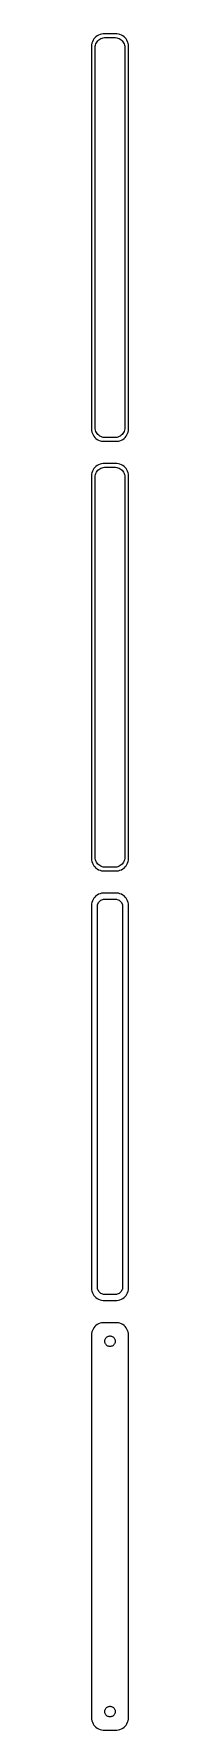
# Model space of a CAD drawing. Header units: metres. Extents: x -8 to 8, y 614 to 1300.
import ezdxf

# ---------------------------------------------------------------- set-up
doc = ezdxf.new("R2010")
doc.units = ezdxf.units.M

msp = doc.modelspace()

# ---------------------------------------------------------------- linework, layer by layer
for p, q in [((-6.54507, 1298.44), (-6.88153, 1297.91)), ((-6.14484, 1298.92), (-6.54507, 1298.44)), ((-5.68712, 1299.35), (-6.14484, 1298.92)), ((-5.17912, 1299.72), (-5.68712, 1299.35)), ((-4.62889, 1300.02), (-5.17912, 1299.72)), ((-4.04507, 1300.26), (-4.62889, 1300.02)), ((-4.1433, 1298.38), (-3.70311, 1298.62)), ((-3.4369, 1300.41), (-4.04507, 1300.26)), ((-3.70311, 1298.62), (-3.23605, 1298.8)), ((-2.81395, 1300.49), (-3.4369, 1300.41)), ((-3.23605, 1298.8), (-2.74951, 1298.93)), ((2.81395, 1300.49), (-2.81395, 1300.49)), ((-2.74951, 1298.93), (-2.25116, 1298.99)), ((-2.25116, 1298.99), (2.25116, 1298.99)), ((2.25116, 1298.99), (2.74951, 1298.93)), ((2.74951, 1298.93), (3.23605, 1298.8)), ((3.4369, 1300.41), (2.81395, 1300.49)), ((3.23605, 1298.8), (3.70311, 1298.62)), ((4.04507, 1300.26), (3.4369, 1300.41)), ((3.70311, 1298.62), (4.1433, 1298.38)), ((4.62889, 1300.02), (4.04507, 1300.26)), ((5.17912, 1299.72), (4.62889, 1300.02)), ((5.68712, 1299.35), (5.17912, 1299.72)), ((6.14484, 1298.92), (5.68712, 1299.35)), ((6.54507, 1298.44), (6.14484, 1298.92)), ((6.88153, 1297.91), (6.54507, 1298.44)), ((-7.46057, 1296.13), (-7.5, 1295.5)), ((-7.5, 1295.5), (-7.5, 1140.5)), ((-7.34291, 1296.74), (-7.46057, 1296.13)), ((-7.14888, 1297.34), (-7.34291, 1296.74)), ((-6.88153, 1297.91), (-7.14888, 1297.34)), ((-6, 1295), (-5.96844, 1295.5)), ((-6, 1141), (-6, 1295)), ((-5.96844, 1295.5), (-5.87433, 1295.99)), ((-5.87433, 1295.99), (-5.7191, 1296.47)), ((-5.7191, 1296.47), (-5.50522, 1296.93)), ((-5.50522, 1296.93), (-5.23605, 1297.35)), ((-5.23605, 1297.35), (-4.91586, 1297.74)), ((-4.91586, 1297.74), (-4.54968, 1298.08)), ((-4.54968, 1298.08), (-4.1433, 1298.38)), ((4.1433, 1298.38), (4.54968, 1298.08)), ((4.54968, 1298.08), (4.91586, 1297.74)), ((4.91586, 1297.74), (5.23605, 1297.35)), ((5.23605, 1297.35), (5.50522, 1296.93)), ((5.50522, 1296.93), (5.7191, 1296.47)), ((5.7191, 1296.47), (5.87433, 1295.99)), ((5.87433, 1295.99), (5.96844, 1295.5)), ((5.96844, 1295.5), (6, 1295)), ((6, 1295), (6, 1141)), ((7.14888, 1297.34), (6.88153, 1297.91)), ((7.34291, 1296.74), (7.14888, 1297.34)), ((7.46057, 1296.13), (7.34291, 1296.74)), ((7.5, 1295.5), (7.46057, 1296.13)), ((7.5, 1140.5), (7.5, 1295.5)), ((-7.5, 1140.5), (-7.46057, 1139.87)), ((-5.96844, 1140.5), (-6, 1141)), ((-5.87433, 1140.01), (-5.96844, 1140.5)), ((5.96844, 1140.5), (5.87433, 1140.01)), ((6, 1141), (5.96844, 1140.5)), ((7.46057, 1139.87), (7.5, 1140.5)), ((-7.46057, 1139.87), (-7.34291, 1139.26)), ((-7.34291, 1139.26), (-7.14888, 1138.66)), ((-7.14888, 1138.66), (-6.88153, 1138.09)), ((-6.88153, 1138.09), (-6.54507, 1137.56)), ((-6.54507, 1137.56), (-6.14484, 1137.08)), ((-6.14484, 1137.08), (-5.68712, 1136.65)), ((-5.7191, 1139.53), (-5.87433, 1140.01)), ((-5.50522, 1139.07), (-5.7191, 1139.53)), ((-5.68712, 1136.65), (-5.17912, 1136.28)), ((-5.23605, 1138.65), (-5.50522, 1139.07)), ((-4.91586, 1138.26), (-5.23605, 1138.65)), ((-5.17912, 1136.28), (-4.62889, 1135.98)), ((-4.54968, 1137.92), (-4.91586, 1138.26)), ((-4.62889, 1135.98), (-4.04507, 1135.74)), ((-4.1433, 1137.62), (-4.54968, 1137.92)), ((-3.70311, 1137.38), (-4.1433, 1137.62)), ((-4.04507, 1135.74), (-3.4369, 1135.59)), ((-3.23605, 1137.2), (-3.70311, 1137.38)), ((-3.4369, 1135.59), (-2.81395, 1135.51)), ((-2.74951, 1137.07), (-3.23605, 1137.2)), ((-2.81395, 1135.51), (2.81395, 1135.51)), ((-2.25116, 1137.01), (-2.74951, 1137.07)), ((2.25116, 1137.01), (-2.25116, 1137.01)), ((2.74951, 1137.07), (2.25116, 1137.01)), ((3.23605, 1137.2), (2.74951, 1137.07)), ((2.81395, 1135.51), (3.4369, 1135.59)), ((3.70311, 1137.38), (3.23605, 1137.2)), ((3.4369, 1135.59), (4.04507, 1135.74)), ((4.1433, 1137.62), (3.70311, 1137.38)), ((4.04507, 1135.74), (4.62889, 1135.98)), ((4.54968, 1137.92), (4.1433, 1137.62)), ((4.91586, 1138.26), (4.54968, 1137.92)), ((4.62889, 1135.98), (5.17912, 1136.28)), ((5.23605, 1138.65), (4.91586, 1138.26)), ((5.17912, 1136.28), (5.68712, 1136.65)), ((5.50522, 1139.07), (5.23605, 1138.65)), ((5.7191, 1139.53), (5.50522, 1139.07)), ((5.68712, 1136.65), (6.14484, 1137.08)), ((5.87433, 1140.01), (5.7191, 1139.53)), ((6.14484, 1137.08), (6.54507, 1137.56)), ((6.54507, 1137.56), (6.88153, 1138.09)), ((6.88153, 1138.09), (7.14888, 1138.66)), ((7.14888, 1138.66), (7.34291, 1139.26)), ((7.34291, 1139.26), (7.46057, 1139.87)), ((-7.46057, 1122.13), (-7.5, 1121.5)), ((-7.5, 1121.5), (-7.5, 966.5)), ((-7.34291, 1122.74), (-7.46057, 1122.13)), ((-7.14888, 1123.34), (-7.34291, 1122.74)), ((-6.88153, 1123.91), (-7.14888, 1123.34)), ((-6.54507, 1124.44), (-6.88153, 1123.91)), ((-6.14484, 1124.92), (-6.54507, 1124.44)), ((-5.68712, 1125.35), (-6.14484, 1124.92)), ((-6, 1121), (-5.96844, 1121.5)), ((-6, 967), (-6, 1121)), ((-5.96844, 1121.5), (-5.87433, 1121.99)), ((-5.87433, 1121.99), (-5.7191, 1122.47)), ((-5.7191, 1122.47), (-5.50522, 1122.93)), ((-5.17912, 1125.72), (-5.68712, 1125.35)), ((-5.50522, 1122.93), (-5.23605, 1123.35)), ((-5.23605, 1123.35), (-4.91586, 1123.74)), ((-4.62889, 1126.02), (-5.17912, 1125.72)), ((-4.91586, 1123.74), (-4.54968, 1124.08)), ((-4.04507, 1126.26), (-4.62889, 1126.02)), ((-4.54968, 1124.08), (-4.1433, 1124.38)), ((-4.1433, 1124.38), (-3.70311, 1124.62)), ((-3.4369, 1126.41), (-4.04507, 1126.26)), ((-3.70311, 1124.62), (-3.23605, 1124.8)), ((-2.81395, 1126.49), (-3.4369, 1126.41)), ((-3.23605, 1124.8), (-2.74951, 1124.93)), ((2.81395, 1126.49), (-2.81395, 1126.49)), ((-2.74951, 1124.93), (-2.25116, 1124.99)), ((-2.25116, 1124.99), (2.25116, 1124.99)), ((2.25116, 1124.99), (2.74951, 1124.93)), ((2.74951, 1124.93), (3.23605, 1124.8)), ((3.4369, 1126.41), (2.81395, 1126.49)), ((3.23605, 1124.8), (3.70311, 1124.62)), ((4.04507, 1126.26), (3.4369, 1126.41)), ((3.70311, 1124.62), (4.1433, 1124.38)), ((4.62889, 1126.02), (4.04507, 1126.26)), ((4.1433, 1124.38), (4.54968, 1124.08)), ((4.54968, 1124.08), (4.91586, 1123.74)), ((5.17912, 1125.72), (4.62889, 1126.02)), ((4.91586, 1123.74), (5.23605, 1123.35)), ((5.68712, 1125.35), (5.17912, 1125.72)), ((5.23605, 1123.35), (5.50522, 1122.93)), ((5.50522, 1122.93), (5.7191, 1122.47)), ((6.14484, 1124.92), (5.68712, 1125.35)), ((5.7191, 1122.47), (5.87433, 1121.99)), ((5.87433, 1121.99), (5.96844, 1121.5)), ((5.96844, 1121.5), (6, 1121)), ((6, 1121), (6, 967)), ((6.54507, 1124.44), (6.14484, 1124.92)), ((6.88153, 1123.91), (6.54507, 1124.44)), ((7.14888, 1123.34), (6.88153, 1123.91)), ((7.34291, 1122.74), (7.14888, 1123.34)), ((7.46057, 1122.13), (7.34291, 1122.74)), ((7.5, 1121.5), (7.46057, 1122.13)), ((7.5, 966.5), (7.5, 1121.5)), ((-7.5, 966.5), (-7.46057, 965.873)), ((-7.46057, 965.873), (-7.34291, 965.257)), ((-7.34291, 965.257), (-7.14888, 964.659)), ((-7.14888, 964.659), (-6.88153, 964.091)), ((-6.88153, 964.091), (-6.54507, 963.561)), ((-6.54507, 963.561), (-6.14484, 963.077)), ((-6.14484, 963.077), (-5.68712, 962.647)), ((-5.96844, 966.499), (-6, 967)), ((-5.87433, 966.005), (-5.96844, 966.499)), ((-5.7191, 965.528), (-5.87433, 966.005)), ((-5.50522, 965.073), (-5.7191, 965.528)), ((-5.68712, 962.647), (-5.17912, 962.278)), ((-5.23605, 964.649), (-5.50522, 965.073)), ((-4.91586, 964.262), (-5.23605, 964.649)), ((-5.17912, 962.278), (-4.62889, 961.976)), ((-4.54968, 963.918), (-4.91586, 964.262)), ((-4.62889, 961.976), (-4.04507, 961.745)), ((-4.1433, 963.623), (-4.54968, 963.918)), ((-3.70311, 963.381), (-4.1433, 963.623)), ((-3.23605, 963.196), (-3.70311, 963.381)), ((-2.74951, 963.071), (-3.23605, 963.196)), ((-2.25116, 963.008), (-2.74951, 963.071)), ((2.25116, 963.008), (-2.25116, 963.008)), ((2.74951, 963.071), (2.25116, 963.008)), ((3.23605, 963.196), (2.74951, 963.071)), ((3.70311, 963.381), (3.23605, 963.196)), ((4.1433, 963.623), (3.70311, 963.381)), ((4.04507, 961.745), (4.62889, 961.976)), ((4.54968, 963.918), (4.1433, 963.623)), ((4.91586, 964.262), (4.54968, 963.918)), ((4.62889, 961.976), (5.17912, 962.278)), ((5.23605, 964.649), (4.91586, 964.262)), ((5.17912, 962.278), (5.68712, 962.647)), ((5.50522, 965.073), (5.23605, 964.649)), ((5.7191, 965.528), (5.50522, 965.073)), ((5.68712, 962.647), (6.14484, 963.077)), ((5.87433, 966.005), (5.7191, 965.528)), ((5.96844, 966.499), (5.87433, 966.005)), ((6, 967), (5.96844, 966.499)), ((6.14484, 963.077), (6.54507, 963.561)), ((6.54507, 963.561), (6.88153, 964.091)), ((6.88153, 964.091), (7.14888, 964.659)), ((7.14888, 964.659), (7.34291, 965.257)), ((7.34291, 965.257), (7.46057, 965.873)), ((7.46057, 965.873), (7.5, 966.5)), ((-4.04507, 961.745), (-3.4369, 961.589)), ((-3.4369, 961.589), (-2.81395, 961.51)), ((-2.81395, 961.51), (2.81395, 961.51)), ((2.81395, 961.51), (3.4369, 961.589)), ((3.4369, 961.589), (4.04507, 961.745)), ((-7.46057, 948.127), (-7.5, 947.5)), ((-7.34291, 948.743), (-7.46057, 948.127)), ((-7.14888, 949.341), (-7.34291, 948.743)), ((-6.88153, 949.909), (-7.14888, 949.341)), ((-6.54507, 950.439), (-6.88153, 949.909)), ((-6.14484, 950.923), (-6.54507, 950.439)), ((-5.68712, 951.353), (-6.14484, 950.923)), ((-5.17912, 951.722), (-5.68712, 951.353)), ((-4.62889, 952.024), (-5.17912, 951.722)), ((-5.01512, 947.774), (-4.89432, 948.146)), ((-4.89432, 948.146), (-4.72786, 948.5)), ((-4.72786, 948.5), (-4.5184, 948.83)), ((-4.04507, 952.255), (-4.62889, 952.024)), ((-4.5184, 948.83), (-4.26921, 949.131)), ((-4.26921, 949.131), (-3.98424, 949.399)), ((-3.4369, 952.411), (-4.04507, 952.255)), ((-3.98424, 949.399), (-3.66798, 949.628)), ((-3.66798, 949.628), (-3.32541, 949.817)), ((-2.81395, 952.49), (-3.4369, 952.411)), ((-3.32541, 949.817), (-2.96194, 949.961)), ((-2.96194, 949.961), (-2.5833, 950.058)), ((2.81395, 952.49), (-2.81395, 952.49)), ((-2.5833, 950.058), (-2.19545, 950.107)), ((-2.19545, 950.107), (2.19545, 950.107)), ((2.19545, 950.107), (2.5833, 950.058)), ((2.5833, 950.058), (2.96194, 949.961)), ((3.4369, 952.411), (2.81395, 952.49)), ((2.96194, 949.961), (3.32541, 949.817)), ((3.32541, 949.817), (3.66798, 949.628)), ((4.04507, 952.255), (3.4369, 952.411)), ((3.66798, 949.628), (3.98424, 949.399)), ((3.98424, 949.399), (4.26921, 949.131)), ((4.62889, 952.024), (4.04507, 952.255)), ((4.26921, 949.131), (4.5184, 948.83)), ((4.5184, 948.83), (4.72786, 948.5)), ((5.17912, 951.722), (4.62889, 952.024)), ((4.72786, 948.5), (4.89432, 948.146)), ((4.89432, 948.146), (5.01512, 947.774)), ((5.68712, 951.353), (5.17912, 951.722)), ((6.14484, 950.923), (5.68712, 951.353)), ((6.54507, 950.439), (6.14484, 950.923)), ((6.88153, 949.909), (6.54507, 950.439)), ((7.14888, 949.341), (6.88153, 949.909)), ((7.34291, 948.743), (7.14888, 949.341)), ((7.46057, 948.127), (7.34291, 948.743)), ((7.5, 947.5), (7.46057, 948.127)), ((-7.5, 947.5), (-7.5, 792.5)), ((-5.11292, 947), (-5.08836, 947.39)), ((-5.11292, 793), (-5.11292, 947)), ((-5.08836, 947.39), (-5.01512, 947.774)), ((5.01512, 947.774), (5.08836, 947.39)), ((5.08836, 947.39), (5.11292, 947)), ((5.11292, 947), (5.11292, 793)), ((7.5, 792.5), (7.5, 947.5)), ((-7.5, 792.5), (-7.46057, 791.873)), ((-7.46057, 791.873), (-7.34291, 791.257)), ((-7.34291, 791.257), (-7.14888, 790.659)), ((-7.14888, 790.659), (-6.88153, 790.091)), ((-6.88153, 790.091), (-6.54507, 789.561)), ((-5.08836, 792.61), (-5.11292, 793)), ((-5.01512, 792.226), (-5.08836, 792.61)), ((-4.89432, 791.854), (-5.01512, 792.226)), ((-4.72786, 791.5), (-4.89432, 791.854)), ((-4.5184, 791.17), (-4.72786, 791.5)), ((-4.26921, 790.869), (-4.5184, 791.17)), ((-3.98424, 790.601), (-4.26921, 790.869)), ((-3.66798, 790.372), (-3.98424, 790.601)), ((-3.32541, 790.183), (-3.66798, 790.372)), ((-2.96194, 790.039), (-3.32541, 790.183)), ((-2.5833, 789.942), (-2.96194, 790.039)), ((2.96194, 790.039), (2.5833, 789.942)), ((3.32541, 790.183), (2.96194, 790.039)), ((3.66798, 790.372), (3.32541, 790.183)), ((3.98424, 790.601), (3.66798, 790.372)), ((4.26921, 790.869), (3.98424, 790.601)), ((4.5184, 791.17), (4.26921, 790.869)), ((4.72786, 791.5), (4.5184, 791.17)), ((4.89432, 791.854), (4.72786, 791.5)), ((5.01512, 792.226), (4.89432, 791.854)), ((5.08836, 792.61), (5.01512, 792.226)), ((5.11292, 793), (5.08836, 792.61)), ((6.54507, 789.561), (6.88153, 790.091)), ((6.88153, 790.091), (7.14888, 790.659)), ((7.14888, 790.659), (7.34291, 791.257)), ((7.34291, 791.257), (7.46057, 791.873)), ((7.46057, 791.873), (7.5, 792.5)), ((-6.54507, 789.561), (-6.14484, 789.077)), ((-6.14484, 789.077), (-5.68712, 788.647)), ((-5.68712, 788.647), (-5.17912, 788.278)), ((-5.17912, 788.278), (-4.62889, 787.976)), ((-4.62889, 787.976), (-4.04507, 787.745)), ((-4.04507, 787.745), (-3.4369, 787.589)), ((-3.4369, 787.589), (-2.81395, 787.51)), ((-2.81395, 787.51), (2.81395, 787.51)), ((-2.19545, 789.893), (-2.5833, 789.942)), ((2.19545, 789.893), (-2.19545, 789.893)), ((2.5833, 789.942), (2.19545, 789.893)), ((2.81395, 787.51), (3.4369, 787.589)), ((3.4369, 787.589), (4.04507, 787.745)), ((4.04507, 787.745), (4.62889, 787.976)), ((4.62889, 787.976), (5.17912, 788.278)), ((5.17912, 788.278), (5.68712, 788.647)), ((5.68712, 788.647), (6.14484, 789.077)), ((6.14484, 789.077), (6.54507, 789.561)), ((-6.54507, 776.439), (-6.88153, 775.909)), ((-6.14484, 776.923), (-6.54507, 776.439)), ((-5.68712, 777.353), (-6.14484, 776.923)), ((-5.17912, 777.722), (-5.68712, 777.353)), ((-4.62889, 778.024), (-5.17912, 777.722)), ((-4.04507, 778.255), (-4.62889, 778.024)), ((-3.4369, 778.411), (-4.04507, 778.255)), ((-2.81395, 778.49), (-3.4369, 778.411)), ((2.81395, 778.49), (-2.81395, 778.49)), ((3.4369, 778.411), (2.81395, 778.49)), ((4.04507, 778.255), (3.4369, 778.411)), ((4.62889, 778.024), (4.04507, 778.255)), ((5.17912, 777.722), (4.62889, 778.024)), ((5.68712, 777.353), (5.17912, 777.722)), ((6.14484, 776.923), (5.68712, 777.353)), ((6.54507, 776.439), (6.14484, 776.923)), ((6.88153, 775.909), (6.54507, 776.439)), ((-7.46057, 774.127), (-7.5, 773.5)), ((-7.5, 773.5), (-7.5, 618.5)), ((-7.34291, 774.743), (-7.46057, 774.127)), ((-7.14888, 775.341), (-7.34291, 774.743)), ((-6.88153, 775.909), (-7.14888, 775.341)), ((-2.13528, 771), (-2.11845, 771.268)), ((-2.11845, 770.732), (-2.13528, 771)), ((-2.11845, 771.268), (-2.06821, 771.531)), ((-2.06821, 770.469), (-2.11845, 770.732)), ((-2.06821, 771.531), (-1.98534, 771.786)), ((-1.98534, 770.214), (-2.06821, 770.469)), ((-1.98534, 771.786), (-1.87117, 772.029)), ((-1.87117, 769.971), (-1.98534, 770.214)), ((-1.87117, 772.029), (-1.72748, 772.255)), ((-1.72748, 769.745), (-1.87117, 769.971)), ((-1.72748, 772.255), (-1.55655, 772.462)), ((-1.55655, 769.538), (-1.72748, 769.745)), ((-1.55655, 772.462), (-1.36108, 772.645)), ((-1.36108, 769.355), (-1.55655, 769.538)), ((-1.36108, 772.645), (-1.14413, 772.803)), ((-1.14413, 772.803), (-0.909149, 772.932)), ((-0.909149, 772.932), (-0.659836, 773.031)), ((-0.659836, 773.031), (-0.400101, 773.097)), ((-0.400101, 773.097), (-0.134064, 773.131)), ((-0.134064, 773.131), (0.134064, 773.131)), ((0.134064, 773.131), (0.400101, 773.097)), ((0.400101, 773.097), (0.659836, 773.031)), ((0.659836, 773.031), (0.909149, 772.932)), ((0.909149, 772.932), (1.14413, 772.803)), ((1.14413, 772.803), (1.36108, 772.645)), ((1.36108, 772.645), (1.55655, 772.462)), ((1.55655, 769.538), (1.36108, 769.355)), ((1.55655, 772.462), (1.72748, 772.255)), ((1.72748, 769.745), (1.55655, 769.538)), ((1.72748, 772.255), (1.87117, 772.029)), ((1.87117, 769.971), (1.72748, 769.745)), ((1.87117, 772.029), (1.98534, 771.786)), ((1.98534, 770.214), (1.87117, 769.971)), ((1.98534, 771.786), (2.06821, 771.531)), ((2.06821, 770.469), (1.98534, 770.214)), ((2.06821, 771.531), (2.11845, 771.268)), ((2.11845, 770.732), (2.06821, 770.469)), ((2.11845, 771.268), (2.13528, 771)), ((2.13528, 771), (2.11845, 770.732)), ((7.14888, 775.341), (6.88153, 775.909)), ((7.34291, 774.743), (7.14888, 775.341)), ((7.46057, 774.127), (7.34291, 774.743)), ((7.5, 773.5), (7.46057, 774.127)), ((7.5, 618.5), (7.5, 773.5)), ((-1.14413, 769.197), (-1.36108, 769.355)), ((-0.909149, 769.068), (-1.14413, 769.197)), ((-0.659836, 768.969), (-0.909149, 769.068)), ((-0.400101, 768.903), (-0.659836, 768.969)), ((-0.134064, 768.869), (-0.400101, 768.903)), ((0.134064, 768.869), (-0.134064, 768.869)), ((0.400101, 768.903), (0.134064, 768.869)), ((0.659836, 768.969), (0.400101, 768.903)), ((0.909149, 769.068), (0.659836, 768.969)), ((1.14413, 769.197), (0.909149, 769.068)), ((1.36108, 769.355), (1.14413, 769.197)), ((-7.5, 618.5), (-7.46057, 617.873)), ((-2.13528, 621), (-2.11845, 621.268)), ((-2.11845, 620.732), (-2.13528, 621)), ((-2.11845, 621.268), (-2.06821, 621.531)), ((-2.06821, 620.469), (-2.11845, 620.732)), ((-2.06821, 621.531), (-1.98534, 621.786)), ((-1.98534, 620.214), (-2.06821, 620.469)), ((-1.98534, 621.786), (-1.87117, 622.029)), ((-1.87117, 619.971), (-1.98534, 620.214)), ((-1.87117, 622.029), (-1.72748, 622.255)), ((-1.72748, 619.745), (-1.87117, 619.971)), ((-1.72748, 622.255), (-1.55655, 622.462)), ((-1.55655, 619.538), (-1.72748, 619.745)), ((-1.55655, 622.462), (-1.36108, 622.645)), ((-1.36108, 619.355), (-1.55655, 619.538)), ((-1.36108, 622.645), (-1.14413, 622.803)), ((-1.14413, 619.197), (-1.36108, 619.355)), ((-1.14413, 622.803), (-0.909149, 622.932)), ((-0.909149, 619.068), (-1.14413, 619.197)), ((-0.909149, 622.932), (-0.659836, 623.031)), ((-0.659836, 618.969), (-0.909149, 619.068)), ((-0.659836, 623.031), (-0.400101, 623.097)), ((-0.400101, 618.903), (-0.659836, 618.969)), ((-0.400101, 623.097), (-0.134064, 623.131)), ((-0.134064, 618.869), (-0.400101, 618.903)), ((-0.134064, 623.131), (0.134064, 623.131)), ((0.134064, 618.869), (-0.134064, 618.869)), ((0.134064, 623.131), (0.400101, 623.097)), ((0.400101, 618.903), (0.134064, 618.869)), ((0.400101, 623.097), (0.659836, 623.031)), ((0.659836, 618.969), (0.400101, 618.903)), ((0.659836, 623.031), (0.909149, 622.932)), ((0.909149, 619.068), (0.659836, 618.969)), ((0.909149, 622.932), (1.14413, 622.803)), ((1.14413, 619.197), (0.909149, 619.068)), ((1.14413, 622.803), (1.36108, 622.645)), ((1.36108, 619.355), (1.14413, 619.197)), ((1.36108, 622.645), (1.55655, 622.462)), ((1.55655, 619.538), (1.36108, 619.355)), ((1.55655, 622.462), (1.72748, 622.255)), ((1.72748, 619.745), (1.55655, 619.538)), ((1.72748, 622.255), (1.87117, 622.029)), ((1.87117, 619.971), (1.72748, 619.745)), ((1.87117, 622.029), (1.98534, 621.786)), ((1.98534, 620.214), (1.87117, 619.971)), ((1.98534, 621.786), (2.06821, 621.531)), ((2.06821, 620.469), (1.98534, 620.214)), ((2.06821, 621.531), (2.11845, 621.268)), ((2.11845, 620.732), (2.06821, 620.469)), ((2.11845, 621.268), (2.13528, 621)), ((2.13528, 621), (2.11845, 620.732)), ((7.46057, 617.873), (7.5, 618.5)), ((-7.46057, 617.873), (-7.34291, 617.257)), ((-7.34291, 617.257), (-7.14888, 616.659)), ((-7.14888, 616.659), (-6.88153, 616.091)), ((-6.88153, 616.091), (-6.54507, 615.561)), ((-6.54507, 615.561), (-6.14484, 615.077)), ((-6.14484, 615.077), (-5.68712, 614.647)), ((-5.68712, 614.647), (-5.17912, 614.278)), ((-5.17912, 614.278), (-4.62889, 613.976)), ((-4.62889, 613.976), (-4.04507, 613.745)), ((-4.04507, 613.745), (-3.4369, 613.589)), ((-3.4369, 613.589), (-2.81395, 613.51)), ((-2.81395, 613.51), (2.81395, 613.51)), ((2.81395, 613.51), (3.4369, 613.589)), ((3.4369, 613.589), (4.04507, 613.745)), ((4.04507, 613.745), (4.62889, 613.976)), ((4.62889, 613.976), (5.17912, 614.278)), ((5.17912, 614.278), (5.68712, 614.647)), ((5.68712, 614.647), (6.14484, 615.077)), ((6.14484, 615.077), (6.54507, 615.561)), ((6.54507, 615.561), (6.88153, 616.091)), ((6.88153, 616.091), (7.14888, 616.659)), ((7.14888, 616.659), (7.34291, 617.257)), ((7.34291, 617.257), (7.46057, 617.873))]:
    msp.add_line(p, q)

doc.saveas('drawing.dxf')
